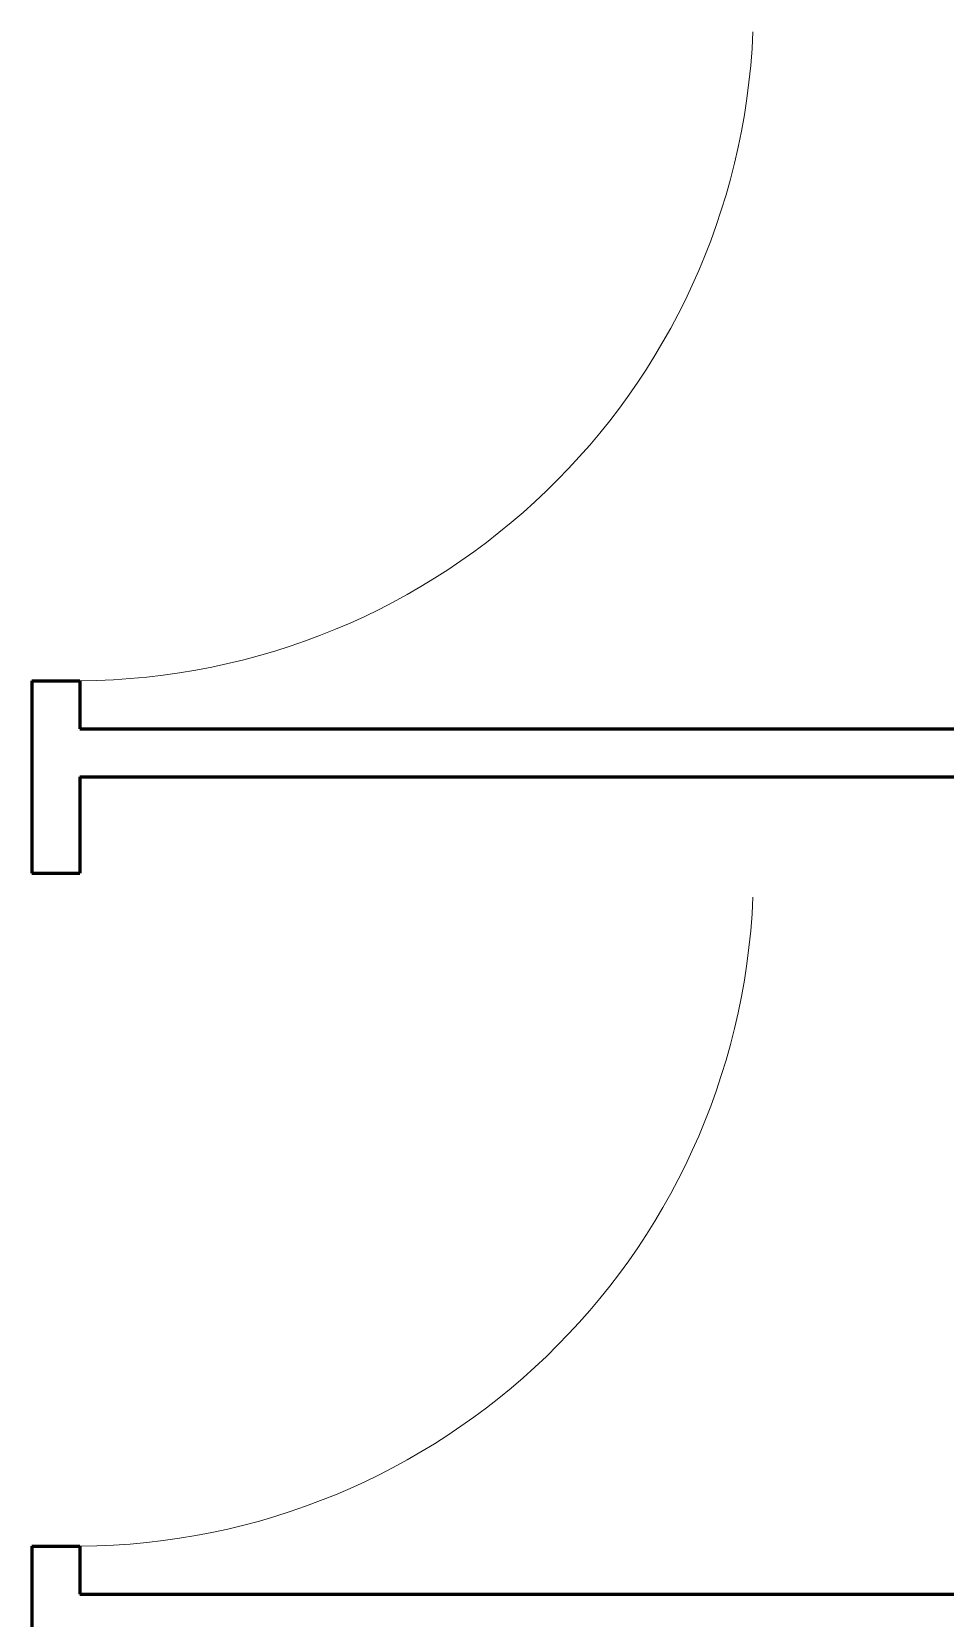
# Model space of a CAD drawing. Header units: millimetres. Extents: x 72 to 2370, y -203 to 794.
# Drawn here: x 1873.274 to 1874.224, y 289.155 to 290.805 of the extents above; entities that cross this region are included whole.
import ezdxf

# ---------------------------------------------------------------- set-up
doc = ezdxf.new("R2010")
doc.units = ezdxf.units.MM
doc.layers.add('envolvente', color=164, linetype='Continuous', lineweight=60)
doc.layers.add('puertas', color=15, linetype='Continuous', lineweight=9)

msp = doc.modelspace()

# ---------------------------------------------------------------- linework, layer by layer
at = {"layer": 'envolvente'}
for p, q in [((1873.2739, 290.1301), (1873.2739, 289.9301)), ((1873.2739, 290.1301), (1873.3239, 290.1301)), ((1873.3239, 290.1301), (1873.3239, 290.0801)), ((1873.3239, 290.0801), (1875.0739, 290.0801)), ((1873.3239, 290.0301), (1873.3239, 289.9301)), ((1873.3239, 290.0301), (1875.0739, 290.0301)), ((1873.2739, 289.9301), (1873.3239, 289.9301)), ((1873.2739, 289.2301), (1873.2739, 289.0801)), ((1873.2739, 289.2301), (1873.3239, 289.2301)), ((1873.3239, 289.2301), (1873.3239, 289.1801)), ((1873.3239, 289.1801), (1875.0739, 289.1801))]:
    msp.add_line(p, q, dxfattribs=at)
at = {"layer": 'puertas'}
for centre in [(1873.32, 290.8346), (1873.32, 289.9346)]:
    msp.add_arc(centre, 0.7045, 270.3169, 357.5998, dxfattribs=at)

doc.saveas('drawing.dxf')
